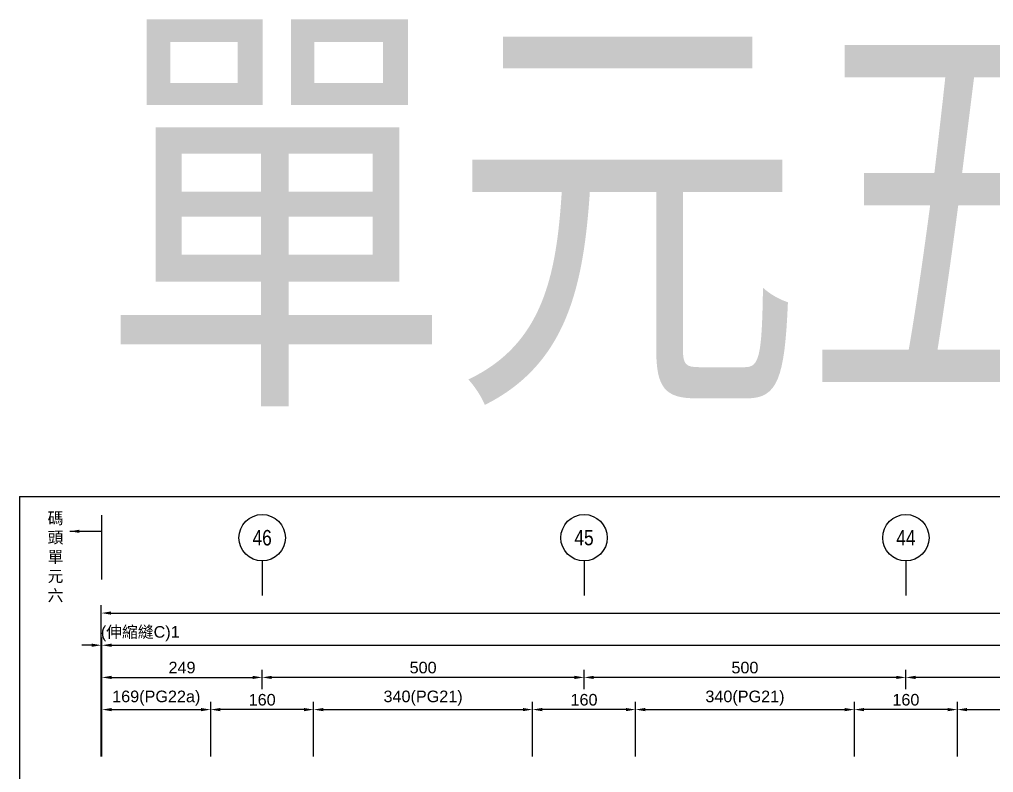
# Model space of a CAD drawing. Header units: millimetres. Extents: x 4668 to 40173, y -3560 to 14620.
# Drawn here: x 4694 to 6208, y 1422 to 2592 of the extents above; entities that cross this region are included whole.
import ezdxf
from ezdxf.enums import TextEntityAlignment as Align

# ---------------------------------------------------------------- set-up
doc = ezdxf.new("R2010")
doc.units = ezdxf.units.MM
for name, color, linetype in [('HB_DIM', 1, 'Continuous'), ('HB_SYMBOLS', 7, 'Continuous'), ('底圖', 7, 'Continuous')]:
    doc.layers.add(name, color=color, linetype=linetype)
doc.styles.get("Standard").update_dxf_attribs({"font": 'arial.ttf'})
doc.dimstyles.new('60', dxfattribs={"dimscale": 6, "dimtxt": 3, "dimasz": 2.5, "dimexe": 2, "dimexo": 2, "dimgap": 1, "dimtad": 1, "dimdec": 0, "dimdsep": 46, "dimtxsty": 'Standard', "dimcen": 0, "dimclrd": 1, "dimclre": 1, "dimclrt": 2, "dimadec": 0, "dimazin": 0, "dimtfac": 1, "dimtdec": 0, "dimtix": 1, "dimtmove": 2, "dimatfit": 3, "dimfxl": 1, "dimtolj": 1, "dimtzin": 0, "dimarcsym": 0})

# ---------------------------------------------------------------- blocks, each defined once
blk = doc.blocks.new('*D22')
at = {"layer": 'Defpoints', "color": 0}
for p in [(4821.4, 1620.2), (4821.4, 1435.2), (4822.4, 1435.2)]:
    blk.add_point(p, dxfattribs=at)
at = {"layer": 'HB_DIM', "color": 1, "lineweight": -2}
for p, q in [((4806.4, 1620.2), (4791.4, 1620.2)), ((4821.4, 1447.2), (4821.4, 1632.2)), ((4822.4, 1620.2), (4821.4, 1620.2)), ((4822.4, 1447.2), (4822.4, 1632.2)), ((4837.4, 1620.2), (4852.4, 1620.2))]:
    blk.add_line(p, q, dxfattribs=at)
at = {"layer": 'HB_DIM', "color": 1}
for points in [[(4806.4, 1617.7), (4806.4, 1622.7), (4821.4, 1620.2)], [(4837.4, 1622.7), (4837.4, 1617.7), (4822.4, 1620.2)]]:
    blk.add_solid(points, dxfattribs=at)
at = {"layer": 'HB_DIM', "color": 2, "insert": (4882, 1638.2), "char_height": 18, "attachment_point": 5}
blk.add_mtext('\\A1;(伸縮縫C)1', dxfattribs=at)
blk = doc.blocks.new('*D23')
at = {"layer": 'Defpoints', "color": 0}
for p in [(5071.4, 1570.2), (5071.4, 1540.2), (4822.4, 1445.2)]:
    blk.add_point(p, dxfattribs=at)
at = {"layer": 'HB_DIM', "color": 1, "lineweight": -2}
for p, q in [((4822.4, 1457.2), (4822.4, 1582.2)), ((5071.4, 1552.2), (5071.4, 1582.2)), ((4837.4, 1570.2), (5056.4, 1570.2))]:
    blk.add_line(p, q, dxfattribs=at)
at = {"layer": 'HB_DIM', "color": 1}
for points in [[(4837.4, 1572.7), (4837.4, 1567.7), (4822.4, 1570.2)], [(5056.4, 1567.7), (5056.4, 1572.7), (5071.4, 1570.2)]]:
    blk.add_solid(points, dxfattribs=at)
at = {"layer": 'HB_DIM', "color": 2, "insert": (4946.9, 1585.4), "char_height": 18, "attachment_point": 5}
blk.add_mtext('\\A1;249', dxfattribs=at)
blk = doc.blocks.new('*D24')
at = {"layer": 'Defpoints', "color": 0}
for p in [(6071.4, 1570.2), (6071.4, 1540.2), (6571.4, 1540.2)]:
    blk.add_point(p, dxfattribs=at)
at = {"layer": 'HB_DIM', "color": 1, "lineweight": -2}
for p, q in [((6071.4, 1552.2), (6071.4, 1582.2)), ((6571.4, 1552.2), (6571.4, 1582.2)), ((6556.4, 1570.2), (6086.4, 1570.2))]:
    blk.add_line(p, q, dxfattribs=at)
at = {"layer": 'HB_DIM', "color": 1}
for points in [[(6086.4, 1572.7), (6086.4, 1567.7), (6071.4, 1570.2)], [(6556.4, 1567.7), (6556.4, 1572.7), (6571.4, 1570.2)]]:
    blk.add_solid(points, dxfattribs=at)
at = {"layer": 'HB_DIM', "color": 2, "insert": (6321.4, 1585.4), "char_height": 18, "attachment_point": 5}
blk.add_mtext('\\A1;500', dxfattribs=at)
blk = doc.blocks.new('*D25')
at = {"layer": 'Defpoints', "color": 0}
for p in [(5571.4, 1570.2), (5571.4, 1540.2), (6071.4, 1540.2)]:
    blk.add_point(p, dxfattribs=at)
at = {"layer": 'HB_DIM', "color": 1, "lineweight": -2}
for p, q in [((5571.4, 1552.2), (5571.4, 1582.2)), ((6071.4, 1552.2), (6071.4, 1582.2)), ((6056.4, 1570.2), (5586.4, 1570.2))]:
    blk.add_line(p, q, dxfattribs=at)
at = {"layer": 'HB_DIM', "color": 1}
for points in [[(5586.4, 1572.7), (5586.4, 1567.7), (5571.4, 1570.2)], [(6056.4, 1567.7), (6056.4, 1572.7), (6071.4, 1570.2)]]:
    blk.add_solid(points, dxfattribs=at)
at = {"layer": 'HB_DIM', "color": 2, "insert": (5821.4, 1585.4), "char_height": 18, "attachment_point": 5}
blk.add_mtext('\\A1;500', dxfattribs=at)
blk = doc.blocks.new('*D26')
at = {"layer": 'Defpoints', "color": 0}
for p in [(5071.4, 1570.2), (5071.4, 1540.2), (5571.4, 1540.2)]:
    blk.add_point(p, dxfattribs=at)
at = {"layer": 'HB_DIM', "color": 1, "lineweight": -2}
for p, q in [((5071.4, 1552.2), (5071.4, 1582.2)), ((5571.4, 1552.2), (5571.4, 1582.2)), ((5556.4, 1570.2), (5086.4, 1570.2))]:
    blk.add_line(p, q, dxfattribs=at)
at = {"layer": 'HB_DIM', "color": 1}
for points in [[(5086.4, 1572.7), (5086.4, 1567.7), (5071.4, 1570.2)], [(5556.4, 1567.7), (5556.4, 1572.7), (5571.4, 1570.2)]]:
    blk.add_solid(points, dxfattribs=at)
at = {"layer": 'HB_DIM', "color": 2, "insert": (5321.4, 1585.4), "char_height": 18, "attachment_point": 5}
blk.add_mtext('\\A1;500', dxfattribs=at)
blk = doc.blocks.new('*D36')
at = {"layer": 'Defpoints', "color": 0}
for p in [(9320.4, 1620.2), (4822.4, 1435.2), (9320.4, 1435.2)]:
    blk.add_point(p, dxfattribs=at)
at = {"layer": 'HB_DIM', "color": 1, "lineweight": -2}
for p, q in [((4822.4, 1447.2), (4822.4, 1632.2)), ((4837.4, 1620.2), (9305.4, 1620.2)), ((9320.4, 1447.2), (9320.4, 1632.2))]:
    blk.add_line(p, q, dxfattribs=at)
at = {"layer": 'HB_DIM', "color": 1}
for points in [[(4837.4, 1622.7), (4837.4, 1617.7), (4822.4, 1620.2)], [(9305.4, 1617.7), (9305.4, 1622.7), (9320.4, 1620.2)]]:
    blk.add_solid(points, dxfattribs=at)
at = {"layer": 'HB_DIM', "color": 2, "insert": (7071.4, 1635.4), "char_height": 18, "attachment_point": 5}
blk.add_mtext('\\A1;4498', dxfattribs=at)
blk = doc.blocks.new('*D37')
at = {"layer": 'Defpoints', "color": 0}
for p in [(9321.4, 1670.2), (4821.4, 1435.2), (9321.4, 1435.2)]:
    blk.add_point(p, dxfattribs=at)
at = {"layer": 'HB_DIM', "color": 1, "lineweight": -2}
for p, q in [((4821.4, 1447.2), (4821.4, 1682.2)), ((9321.4, 1447.2), (9321.4, 1682.2)), ((4836.4, 1670.2), (9306.4, 1670.2))]:
    blk.add_line(p, q, dxfattribs=at)
at = {"layer": 'HB_DIM', "color": 1}
for points in [[(4836.4, 1672.7), (4836.4, 1667.7), (4821.4, 1670.2)], [(9306.4, 1667.7), (9306.4, 1672.7), (9321.4, 1670.2)]]:
    blk.add_solid(points, dxfattribs=at)
at = {"layer": 'HB_DIM', "color": 2, "insert": (7071.4, 1685.4), "char_height": 18, "attachment_point": 5}
blk.add_mtext('\\A1;4500', dxfattribs=at)
blk = doc.blocks.new('*D38')
at = {"layer": 'Defpoints', "color": 0}
for p in [(4991.4, 1520.2), (4822.4, 1435.2), (4991.4, 1435.2)]:
    blk.add_point(p, dxfattribs=at)
at = {"layer": 'HB_DIM', "color": 1, "lineweight": -2}
for p, q in [((4822.4, 1447.2), (4822.4, 1532.2)), ((4991.4, 1447.2), (4991.4, 1532.2)), ((4837.4, 1520.2), (4976.4, 1520.2))]:
    blk.add_line(p, q, dxfattribs=at)
at = {"layer": 'HB_DIM', "color": 1}
for points in [[(4837.4, 1522.7), (4837.4, 1517.7), (4822.4, 1520.2)], [(4976.4, 1517.7), (4976.4, 1522.7), (4991.4, 1520.2)]]:
    blk.add_solid(points, dxfattribs=at)
at = {"layer": 'HB_DIM', "color": 2, "insert": (4906.9, 1538), "char_height": 18, "attachment_point": 5}
blk.add_mtext('\\A1;169(PG22a)', dxfattribs=at)
blk = doc.blocks.new('*D39')
at = {"layer": 'Defpoints', "color": 0}
for p in [(5491.4, 1520.2), (5151.4, 1435.2), (5491.4, 1435.2)]:
    blk.add_point(p, dxfattribs=at)
at = {"layer": 'HB_DIM', "color": 1, "lineweight": -2}
for p, q in [((5151.4, 1447.2), (5151.4, 1532.2)), ((5491.4, 1447.2), (5491.4, 1532.2)), ((5166.4, 1520.2), (5476.4, 1520.2))]:
    blk.add_line(p, q, dxfattribs=at)
at = {"layer": 'HB_DIM', "color": 1}
for points in [[(5166.4, 1522.7), (5166.4, 1517.7), (5151.4, 1520.2)], [(5476.4, 1517.7), (5476.4, 1522.7), (5491.4, 1520.2)]]:
    blk.add_solid(points, dxfattribs=at)
at = {"layer": 'HB_DIM', "color": 2, "insert": (5321.4, 1538), "char_height": 18, "attachment_point": 5}
blk.add_mtext('\\A1;340(PG21)', dxfattribs=at)
blk = doc.blocks.new('*D40')
at = {"layer": 'Defpoints', "color": 0}
for p in [(5491.4, 1520.2), (5491.4, 1435.2), (5651.4, 1435.2)]:
    blk.add_point(p, dxfattribs=at)
at = {"layer": 'HB_DIM', "color": 1, "lineweight": -2}
for p, q in [((5491.4, 1447.2), (5491.4, 1532.2)), ((5651.4, 1447.2), (5651.4, 1532.2)), ((5636.4, 1520.2), (5506.4, 1520.2))]:
    blk.add_line(p, q, dxfattribs=at)
at = {"layer": 'HB_DIM', "color": 1}
for points in [[(5506.4, 1522.7), (5506.4, 1517.7), (5491.4, 1520.2)], [(5636.4, 1517.7), (5636.4, 1522.7), (5651.4, 1520.2)]]:
    blk.add_solid(points, dxfattribs=at)
at = {"layer": 'HB_DIM', "color": 2, "insert": (5571.4, 1535.4), "char_height": 18, "attachment_point": 5}
blk.add_mtext('\\A1;160', dxfattribs=at)
blk = doc.blocks.new('*D41')
at = {"layer": 'Defpoints', "color": 0}
for p in [(4991.4, 1520.2), (4991.4, 1435.2), (5151.4, 1435.2)]:
    blk.add_point(p, dxfattribs=at)
at = {"layer": 'HB_DIM', "color": 1, "lineweight": -2}
for p, q in [((4991.4, 1447.2), (4991.4, 1532.2)), ((5151.4, 1447.2), (5151.4, 1532.2)), ((5136.4, 1520.2), (5006.4, 1520.2))]:
    blk.add_line(p, q, dxfattribs=at)
at = {"layer": 'HB_DIM', "color": 1}
for points in [[(5006.4, 1522.7), (5006.4, 1517.7), (4991.4, 1520.2)], [(5136.4, 1517.7), (5136.4, 1522.7), (5151.4, 1520.2)]]:
    blk.add_solid(points, dxfattribs=at)
at = {"layer": 'HB_DIM', "color": 2, "insert": (5071.4, 1535.4), "char_height": 18, "attachment_point": 5}
blk.add_mtext('\\A1;160', dxfattribs=at)
blk = doc.blocks.new('*D42')
at = {"layer": 'Defpoints', "color": 0}
for p in [(5991.4, 1520.2), (5651.4, 1435.2), (5991.4, 1435.2)]:
    blk.add_point(p, dxfattribs=at)
at = {"layer": 'HB_DIM', "color": 1, "lineweight": -2}
for p, q in [((5651.4, 1447.2), (5651.4, 1532.2)), ((5991.4, 1447.2), (5991.4, 1532.2)), ((5666.4, 1520.2), (5976.4, 1520.2))]:
    blk.add_line(p, q, dxfattribs=at)
at = {"layer": 'HB_DIM', "color": 1}
for points in [[(5666.4, 1522.7), (5666.4, 1517.7), (5651.4, 1520.2)], [(5976.4, 1517.7), (5976.4, 1522.7), (5991.4, 1520.2)]]:
    blk.add_solid(points, dxfattribs=at)
at = {"layer": 'HB_DIM', "color": 2, "insert": (5821.4, 1538), "char_height": 18, "attachment_point": 5}
blk.add_mtext('\\A1;340(PG21)', dxfattribs=at)
blk = doc.blocks.new('gr_t')
at = {"layer": 'HB_SYMBOLS', "color": 4, "linetype": 'Continuous'}
blk.add_line((0, -6), (0, -15), dxfattribs=at)
blk.add_circle((0, 0), 6, dxfattribs=at)
at = {"layer": 'HB_SYMBOLS', "color": 4, "linetype": 'Continuous', "width": 0.8}
blk.add_attdef('A', text='', height=4.5, dxfattribs=at).set_placement((0, 0), align=Align.MIDDLE)
blk = doc.blocks.new('*D54')
at = {"layer": 'Defpoints', "color": 0}
for p in [(6491.4, 1520.2), (6151.4, 1435.2), (6491.4, 1435.2)]:
    blk.add_point(p, dxfattribs=at)
at = {"layer": 'HB_DIM', "color": 1, "lineweight": -2}
for p, q in [((6151.4, 1447.2), (6151.4, 1532.2)), ((6491.4, 1447.2), (6491.4, 1532.2)), ((6166.4, 1520.2), (6476.4, 1520.2))]:
    blk.add_line(p, q, dxfattribs=at)
at = {"layer": 'HB_DIM', "color": 1}
for points in [[(6166.4, 1522.7), (6166.4, 1517.7), (6151.4, 1520.2)], [(6476.4, 1517.7), (6476.4, 1522.7), (6491.4, 1520.2)]]:
    blk.add_solid(points, dxfattribs=at)
at = {"layer": 'HB_DIM', "color": 2, "insert": (6321.4, 1538), "char_height": 18, "attachment_point": 5}
blk.add_mtext('\\A1;340(PG21)', dxfattribs=at)
blk = doc.blocks.new('*D56')
at = {"layer": 'Defpoints', "color": 0}
for p in [(5991.4, 1520.2), (5991.4, 1435.2), (6151.4, 1435.2)]:
    blk.add_point(p, dxfattribs=at)
at = {"layer": 'HB_DIM', "color": 1, "lineweight": -2}
for p, q in [((5991.4, 1447.2), (5991.4, 1532.2)), ((6151.4, 1447.2), (6151.4, 1532.2)), ((6136.4, 1520.2), (6006.4, 1520.2))]:
    blk.add_line(p, q, dxfattribs=at)
at = {"layer": 'HB_DIM', "color": 1}
for points in [[(6006.4, 1522.7), (6006.4, 1517.7), (5991.4, 1520.2)], [(6136.4, 1517.7), (6136.4, 1522.7), (6151.4, 1520.2)]]:
    blk.add_solid(points, dxfattribs=at)
at = {"layer": 'HB_DIM', "color": 2, "insert": (6071.4, 1535.4), "char_height": 18, "attachment_point": 5}
blk.add_mtext('\\A1;160', dxfattribs=at)

msp = doc.modelspace()

# ---------------------------------------------------------------- linework, layer by layer
at = {"layer": 'Defpoints', "color": 1, "linetype": 'Continuous'}
for points in [[(4694.39, 1851.197), (4694.39, 792.197), (9428.39, 792.197), (9428.39, 1851.197)], [(4694.39, 1851.197), (9428.39, 1851.197)]]:
    msp.add_lwpolyline(points, dxfattribs=at)
at = {"layer": 'HB_DIM'}
msp.add_line((4822.39, 1722.19), (4822.39, 1822.19), dxfattribs=at)

# ---------------------------------------------------------------- block references
at = {"layer": '底圖'}
ref = msp.add_blockref('gr_t', (5071.39, 1787.256), dxfattribs=dict(at, xscale=6.000000000000001, yscale=6.000000000000001, zscale=6.000000000000001))
ref.add_attrib('A', '46', dxfattribs={"layer": 'HB_SYMBOLS', "color": 4, "linetype": 'Continuous', "height": 24, "rotation": 360, "width": 0.8}).set_placement((5071.39, 1787.256), align=Align.MIDDLE)
ref = msp.add_blockref('gr_t', (5571.39, 1787.256), dxfattribs=dict(at, xscale=6.000000000000001, yscale=6.000000000000001, zscale=6.000000000000001))
ref.add_attrib('A', '45', dxfattribs={"layer": 'HB_SYMBOLS', "color": 4, "linetype": 'Continuous', "height": 24, "rotation": 360, "width": 0.8}).set_placement((5571.39, 1787.256), align=Align.MIDDLE)
ref = msp.add_blockref('gr_t', (6071.39, 1787.256), dxfattribs=dict(at, xscale=6.000000000000001, yscale=6.000000000000001, zscale=6.000000000000001))
ref.add_attrib('A', '44', dxfattribs={"layer": 'HB_SYMBOLS', "color": 4, "linetype": 'Continuous', "height": 24, "rotation": 360, "width": 0.8}).set_placement((6071.39, 1787.256), align=Align.MIDDLE)

# ---------------------------------------------------------------- texts
at = {"layer": 'Defpoints', "color": 241, "linetype": 'Continuous', "true_color": 0xf7abae, "width": 0.8}
msp.add_text('單元五124', height=500, rotation=360, dxfattribs=at).set_placement((4819.87, 2045.995))
at = {"layer": 'HB_DIM', "color": 2, "insert": (4738.057, 1826.598), "char_height": 18, "attachment_point": 1}
msp.add_mtext('碼\\P頭\\P單\\P元\\P六', dxfattribs=at)

# ---------------------------------------------------------------- dimensions: what is measured, and where the dimension line sits
at = {"layer": 'HB_DIM'}
for base, p1, p2, picture, middle in [((9321.39, 1670.197), (4821.39, 1435.197), (9321.39, 1435.197), '*D37', (7071.39, 1685.386)), ((9320.39, 1620.197), (4822.39, 1435.197), (9320.39, 1435.197), '*D36', (7071.39, 1635.386)), ((5071.39, 1570.197), (4822.39, 1445.197), (5071.39, 1540.197), '*D23', (4946.89, 1585.386)), ((5071.39, 1570.197), (5571.39, 1540.197), (5071.39, 1540.197), '*D26', (5321.39, 1585.386)), ((5571.39, 1570.197), (6071.39, 1540.197), (5571.39, 1540.197), '*D25', (5821.39, 1585.386)), ((6071.39, 1570.197), (6571.39, 1540.197), (6071.39, 1540.197), '*D24', (6321.39, 1585.386))]:
    dim = msp.add_linear_dim(base=base, p1=p1, p2=p2, angle=0, dimstyle='60', dxfattribs=at)
    dim.commit()
    dim.dimension.update_dxf_attribs({"geometry": picture, "text_midpoint": middle})
dim = msp.add_linear_dim(base=(4821.39, 1620.197), p1=(4822.39, 1435.197), p2=(4821.39, 1435.197), text='(伸縮縫C)<>', dimstyle='60', dxfattribs=at)
dim.commit()
dim.dimension.update_dxf_attribs({"geometry": '*D22', "text_midpoint": (4881.955, 1638.197), "dimtype": 160})
for base, p1, p2, text, picture, middle in [((4991.39, 1520.197), (4822.39, 1435.197), (4991.39, 1435.197), '<>(PG22a)', '*D38', (4906.89, 1537.996)), ((5491.39, 1520.197), (5151.39, 1435.197), (5491.39, 1435.197), '<>(PG21)', '*D39', (5321.39, 1537.996)), ((5991.39, 1520.197), (5651.39, 1435.221), (5991.39, 1435.197), '<>(PG21)', '*D42', (5821.39, 1537.996)), ((6491.39, 1520.197), (6151.39, 1435.197), (6491.39, 1435.197), '<>(PG21)', '*D54', (6321.39, 1537.996))]:
    dim = msp.add_linear_dim(base=base, p1=p1, p2=p2, text=text, dimstyle='60', dxfattribs=at)
    dim.commit()
    dim.dimension.update_dxf_attribs({"geometry": picture, "text_midpoint": middle})
for base, p1, p2, picture, middle in [((4991.39, 1520.197), (5151.39, 1435.197), (4991.39, 1435.197), '*D41', (5071.39, 1535.386)), ((5491.39, 1520.197), (5651.39, 1435.221), (5491.39, 1435.197), '*D40', (5571.39, 1535.386)), ((5991.39, 1520.197), (6151.39, 1435.197), (5991.39, 1435.197), '*D56', (6071.39, 1535.386))]:
    dim = msp.add_linear_dim(base=base, p1=p1, p2=p2, angle=180, text='<>\\X ', dimstyle='60', dxfattribs=at)
    dim.commit()
    dim.dimension.update_dxf_attribs({"geometry": picture, "text_midpoint": middle})

# ---------------------------------------------------------------- leaders
msp.add_leader([(4772.39, 1797.19), (4822.39, 1797.19)], dimstyle='60', dxfattribs=at)

doc.saveas('drawing.dxf')
